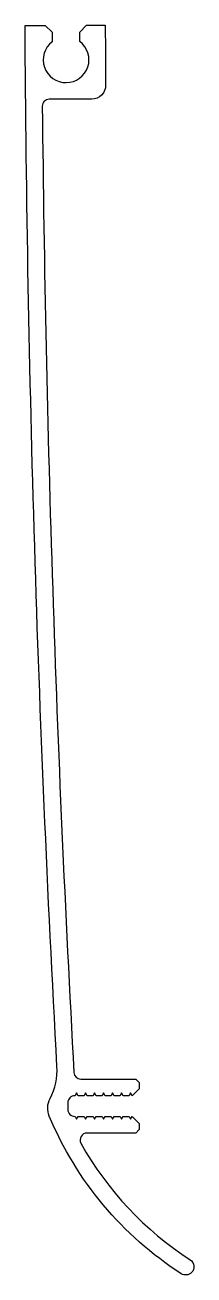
# Model space of a CAD drawing. Extents: x 1339 to 1364, y -236 to -55.
import ezdxf

# ---------------------------------------------------------------- set-up
doc = ezdxf.new("R2010")
doc.units = 0
doc.header["$LTSCALE"] = 15
doc.layers.get('0').update_dxf_attribs({"linetype": 'CONTINUOUS'})
doc.layers.add('1', color=7, linetype='CONTINUOUS')

msp = doc.modelspace()

# ---------------------------------------------------------------- linework, layer by layer
msp.add_lwpolyline([(1345.3, -211.59, 0.414214), (1346.3, -212.59), (1346.34, -212.59), (1346.57, -212.99), (1346.57, -212.99), (1346.8, -212.59), (1347.64, -212.59), (1347.87, -212.99), (1348.1, -212.59), (1348.94, -212.59), (1349.17, -212.99), (1349.4, -212.59), (1350.24, -212.59), (1350.47, -212.99), (1350.7, -212.59), (1351.54, -212.59), (1351.77, -212.99), (1352, -212.59), (1352.84, -212.59), (1353.07, -212.99), (1353.3, -212.59), (1354.14, -212.59), (1354.37, -212.99), (1354.6, -212.59), (1355.6, -213.59), (1355.6, -214.49), (1355.1, -214.99), (1348.07, -214.99, 0.572245), (1347.19, -216.47, 0.123038), (1362.98, -233.31, -0.477928), (1363.17, -235.17, -0.353246), (1361.68, -235.33, -0.151991), (1342.62, -212.53, -0.22211), (1342.73, -209.99, 0.13446), (1343.73, -205.35, -0.012156), (1339.11, -54.8), (1342.01, -54.78), (1343.02, -55.77), (1343.03, -57.15, 2.96244), (1347.03, -57.12), (1347.02, -55.75), (1348.01, -54.74), (1350.71, -54.73, 0.001821), (1350.76, -63.44, -0.417053), (1348.76, -65.46), (1342.61, -65.46, 0.417185), (1341.61, -66.47, 0.011295), (1346.18, -206.24, 0.398104), (1347.18, -207.19), (1355.1, -207.19), (1355.6, -207.69), (1355.6, -208.59), (1354.6, -209.59), (1354.37, -209.19), (1354.37, -209.19), (1354.14, -209.59), (1353.3, -209.59), (1353.07, -209.19), (1353.07, -209.19), (1352.84, -209.59), (1352, -209.59), (1351.77, -209.19), (1351.77, -209.19), (1351.54, -209.59), (1350.7, -209.59), (1350.47, -209.19), (1350.47, -209.19), (1350.24, -209.59), (1349.4, -209.59), (1349.17, -209.19), (1349.17, -209.19), (1348.94, -209.59), (1348.1, -209.59), (1347.87, -209.19), (1347.87, -209.19), (1347.64, -209.59), (1346.8, -209.59), (1346.57, -209.19), (1346.34, -209.59), (1346.3, -209.59, 0.414214), (1345.3, -210.59)], format="xyb", close=True)
at = {"layer": '1'}
for p, q in [((1346.57, -209.19), (1346.57, -209.19)), ((1347.87, -212.99), (1347.87, -212.99)), ((1349.17, -212.99), (1349.17, -212.99)), ((1350.47, -212.99), (1350.47, -212.99)), ((1351.77, -212.99), (1351.77, -212.99)), ((1353.07, -212.99), (1353.07, -212.99)), ((1354.37, -212.99), (1354.37, -212.99))]:
    msp.add_line(p, q, dxfattribs=at)

doc.saveas('drawing.dxf')
